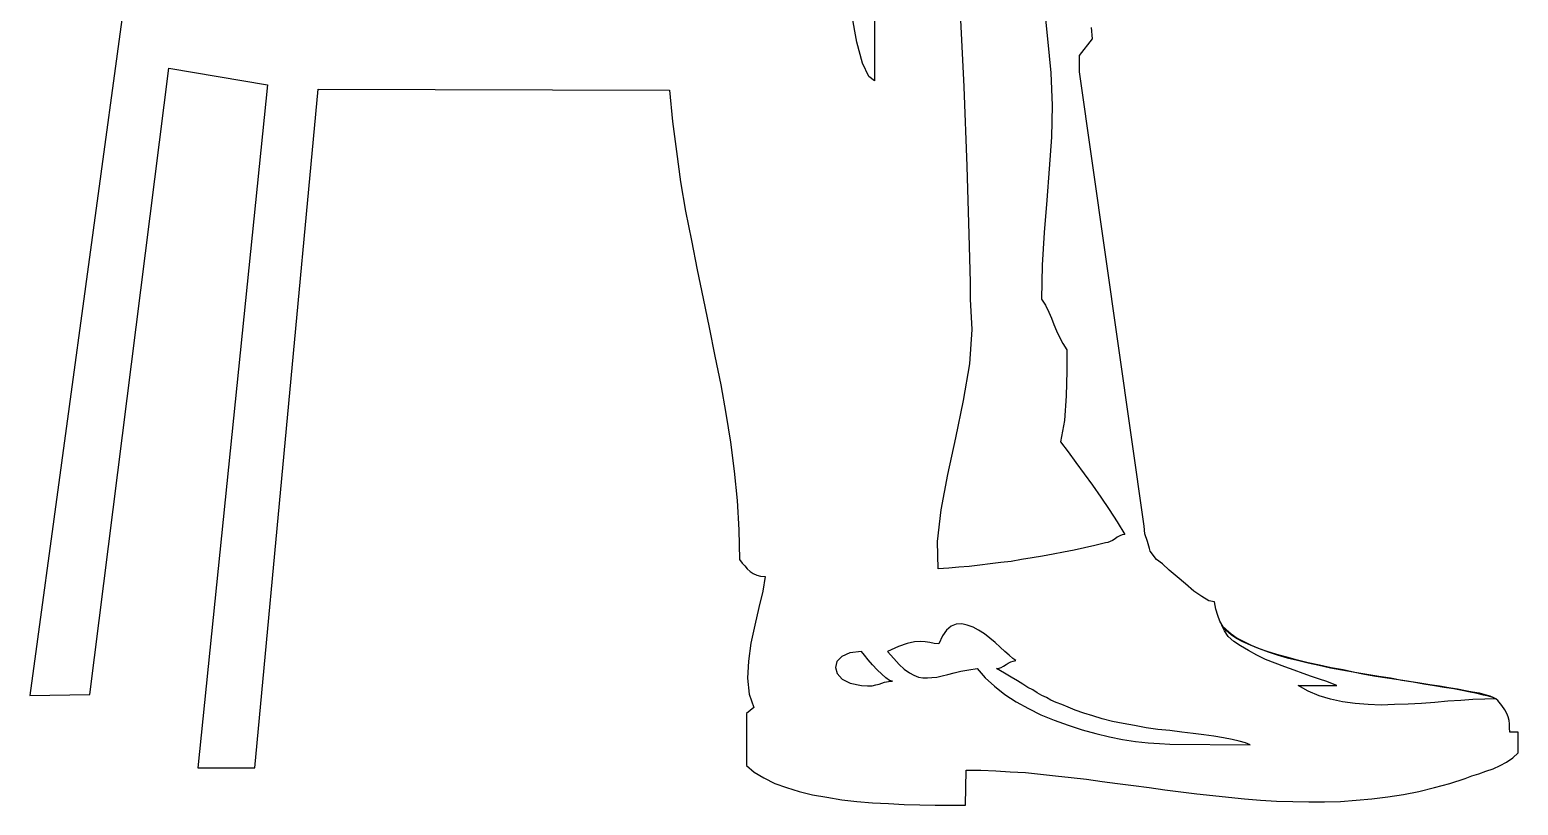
# Model space of a CAD drawing. Extents: x -631 to 173, y -3391 to -1658.
# Drawn here: x -631 to -5, y -3391 to -3065 of the extents above; entities that cross this region are included whole.
import ezdxf

# ---------------------------------------------------------------- set-up
doc = ezdxf.new("R2010")
doc.units = 0
doc.header["$LTSCALE"] = 1270
doc.header["$MEASUREMENT"] = 0
doc.layers.get('0').update_dxf_attribs({"linetype": 'CONTINUOUS'})

msp = doc.modelspace()

# ---------------------------------------------------------------- linework, layer by layer
at = {"linetype": 'CONTINUOUS'}
for p, q in [((-531.8, -2619.03), (-630.86, -3345.29)), ((-275.49, -3021.29), (-275.49, -3066.24)), ((-282.9, -3070.47), (-285.01, -3058.84)), ((-237.78, -3089.33), (-239.54, -3055.49)), ((-203.58, -3060.78), (-202.69, -3069.06)), ((-275.49, -3066.24), (-275.49, -3086.69)), ((-183.83, -3069.06), (-184.19, -3064.3)), ((-280.61, -3079.28), (-282.9, -3070.47)), ((-202.69, -3069.06), (-201.29, -3083.34)), ((-189.3, -3076.11), (-183.83, -3069.06)), ((-277.96, -3084.92), (-280.61, -3079.28)), ((-189.3, -3082.99), (-189.3, -3076.11)), ((-605.66, -3344.93), (-572.34, -3081.4)), ((-572.34, -3081.4), (-530.92, -3088.45)), ((-275.49, -3086.69), (-277.96, -3084.92)), ((-201.29, -3083.34), (-200.76, -3097.09)), ((-162.15, -3274.07), (-189.3, -3082.99)), ((-530.92, -3088.45), (-560.18, -3375.78)), ((-536.2, -3375.78), (-509.58, -3090.22)), ((-509.58, -3090.22), (-361.69, -3090.74)), ((-361.69, -3090.74), (-360.45, -3103.79)), ((-236.54, -3122.65), (-237.78, -3089.33)), ((-200.76, -3097.09), (-201.11, -3110.49)), ((-360.45, -3103.79), (-358.87, -3116.48)), ((-201.11, -3110.49), (-201.99, -3123.7)), ((-358.87, -3116.48), (-357.1, -3129.17)), ((-235.66, -3151.38), (-236.54, -3122.65)), ((-201.99, -3123.7), (-203.05, -3136.93)), ((-357.1, -3129.17), (-354.99, -3141.51)), ((-354.99, -3141.51), (-352.52, -3153.85)), ((-203.05, -3136.93), (-204.11, -3150.5)), ((-352.52, -3153.85), (-350.06, -3166.19)), ((-235.13, -3171.48), (-235.66, -3151.38)), ((-204.11, -3150.5), (-204.99, -3164.25)), ((-350.06, -3166.19), (-347.59, -3178.36)), ((-204.99, -3164.25), (-205.34, -3178.53)), ((-235.13, -3178.53), (-235.13, -3171.48)), ((-347.59, -3178.36), (-345.12, -3190.52)), ((-234.43, -3191.4), (-235.13, -3178.53)), ((-205.34, -3178.53), (-203.58, -3181.17)), ((-203.58, -3181.17), (-202.17, -3184)), ((-202.17, -3184), (-201.11, -3186.64)), ((-201.11, -3186.64), (-200.05, -3189.28)), ((-345.12, -3190.52), (-342.65, -3202.5)), ((-235.49, -3205.85), (-234.43, -3191.4)), ((-200.05, -3189.28), (-199, -3191.92)), ((-199, -3191.92), (-197.76, -3194.57)), ((-197.76, -3194.57), (-196.35, -3197.21)), ((-196.35, -3197.21), (-194.59, -3199.86)), ((-342.65, -3202.5), (-340.18, -3214.66)), ((-194.59, -3199.86), (-194.59, -3208.84)), ((-238.13, -3221.19), (-235.49, -3205.85)), ((-194.59, -3208.84), (-194.94, -3219.25)), ((-340.18, -3214.66), (-338.07, -3226.65)), ((-241.3, -3236.88), (-238.13, -3221.19)), ((-194.94, -3219.25), (-195.65, -3229.65)), ((-338.07, -3226.65), (-336.13, -3238.81)), ((-195.65, -3229.65), (-197.24, -3238.64)), ((-244.65, -3252.39), (-241.3, -3236.88)), ((-336.13, -3238.81), (-334.54, -3250.97)), ((-197.24, -3238.64), (-194.06, -3242.87)), ((-194.06, -3242.87), (-190.89, -3247.28)), ((-190.89, -3247.28), (-187.36, -3252.04)), ((-334.54, -3250.97), (-333.31, -3263.32)), ((-247.47, -3267.19), (-244.65, -3252.39)), ((-187.36, -3252.04), (-183.83, -3256.79)), ((-183.83, -3256.79), (-180.31, -3261.91)), ((-180.31, -3261.91), (-176.78, -3267.02)), ((-333.31, -3263.32), (-332.6, -3275.66)), ((-249.06, -3280.59), (-247.47, -3267.19)), ((-176.78, -3267.02), (-173.43, -3272.31)), ((-173.43, -3272.31), (-170.26, -3277.59)), ((-161.8, -3277.25), (-162.15, -3274.07)), ((-332.6, -3275.66), (-332.25, -3288.17)), ((-248.7, -3292.05), (-249.06, -3280.59)), ((-176.43, -3280.59), (-177.31, -3280.94)), ((-175.38, -3280.06), (-176.43, -3280.59)), ((-174.31, -3279.35), (-175.38, -3280.06)), ((-173.43, -3278.65), (-174.31, -3279.35)), ((-172.38, -3278.13), (-173.43, -3278.65)), ((-171.32, -3277.77), (-172.38, -3278.13)), ((-170.26, -3277.59), (-171.32, -3277.77)), ((-160.75, -3280.59), (-161.8, -3277.25)), ((-159.86, -3283.41), (-160.75, -3280.59)), ((-204.81, -3286.76), (-209.22, -3287.46)), ((-200.41, -3285.88), (-204.81, -3286.76)), ((-196, -3285), (-200.41, -3285.88)), ((-191.59, -3284.12), (-196, -3285)), ((-187.18, -3283.23), (-191.59, -3284.12)), ((-182.78, -3282.18), (-187.18, -3283.23)), ((-178.37, -3281.12), (-182.78, -3282.18)), ((-177.31, -3280.94), (-178.37, -3281.12)), ((-159.51, -3284.65), (-159.86, -3283.41)), ((-156.87, -3288.17), (-159.51, -3284.65)), ((-332.25, -3288.17), (-331.19, -3289.58)), ((-331.19, -3289.58), (-330.14, -3290.81)), ((-330.14, -3290.81), (-329.08, -3292.05)), ((-329.08, -3292.05), (-327.84, -3293.1)), ((-327.84, -3293.1), (-326.61, -3293.98)), ((-244.3, -3291.7), (-248.7, -3292.05)), ((-240.07, -3291.34), (-244.3, -3291.7)), ((-235.66, -3290.99), (-240.07, -3291.34)), ((-231.26, -3290.46), (-235.66, -3290.99)), ((-226.84, -3289.93), (-231.26, -3290.46)), ((-222.44, -3289.41), (-226.84, -3289.93)), ((-218.03, -3288.88), (-222.44, -3289.41)), ((-213.63, -3288.17), (-218.03, -3288.88)), ((-209.22, -3287.46), (-213.63, -3288.17)), ((-154.4, -3289.93), (-156.87, -3288.17)), ((-151.57, -3292.58), (-154.4, -3289.93)), ((-148.23, -3295.4), (-151.57, -3292.58)), ((-326.61, -3293.98), (-325.03, -3294.69)), ((-325.03, -3294.69), (-323.44, -3295.05)), ((-323.44, -3295.05), (-321.5, -3295.22)), ((-321.5, -3295.22), (-322.56, -3301.39)), ((-144.7, -3298.4), (-148.23, -3295.4)), ((-141.18, -3301.39), (-144.7, -3298.4)), ((-322.56, -3301.39), (-324.14, -3308.27)), ((-137.82, -3303.68), (-141.18, -3301.39)), ((-134.83, -3305.44), (-137.82, -3303.68)), ((-132.54, -3305.97), (-134.83, -3305.44)), ((-324.14, -3308.27), (-325.91, -3315.67)), ((-132.01, -3308.97), (-132.54, -3305.97)), ((-131.13, -3311.61), (-132.01, -3308.97)), ((-130.25, -3314.08), (-131.13, -3311.61)), ((-325.91, -3315.67), (-327.5, -3323.25)), ((-245.18, -3317.79), (-246.94, -3320.26)), ((-243.24, -3316.2), (-245.18, -3317.79)), ((-241.13, -3315.32), (-243.24, -3316.2)), ((-238.83, -3315.14), (-241.13, -3315.32)), ((-236.54, -3315.67), (-238.83, -3315.14)), ((-234.07, -3316.55), (-236.54, -3315.67)), ((-231.78, -3317.79), (-234.07, -3316.55)), ((-229.31, -3319.37), (-231.78, -3317.79)), ((-128.84, -3316.38), (-130.25, -3314.08)), ((-129.37, -3315.84), (-127.61, -3317.61)), ((-128.31, -3318.14), (-129.37, -3315.84)), ((-127.43, -3318.14), (-128.84, -3316.38)), ((-126.73, -3320.43), (-128.31, -3318.14)), ((-127.61, -3317.61), (-125.49, -3319.37)), ((-125.49, -3319.72), (-127.43, -3318.14)), ((-327.5, -3323.25), (-328.55, -3330.83)), ((-265.44, -3324.66), (-270.03, -3326.78)), ((-261.75, -3323.43), (-265.44, -3324.66)), ((-258.75, -3322.72), (-261.75, -3323.43)), ((-256.28, -3322.55), (-258.75, -3322.72)), ((-254.17, -3322.72), (-256.28, -3322.55)), ((-252.23, -3323.07), (-254.17, -3322.72)), ((-250.46, -3323.43), (-252.23, -3323.07)), ((-248.53, -3323.6), (-250.46, -3323.43)), ((-246.94, -3320.26), (-248.53, -3323.6)), ((-227.02, -3321.14), (-229.31, -3319.37)), ((-224.73, -3323.07), (-227.02, -3321.14)), ((-222.62, -3325.01), (-224.73, -3323.07)), ((-124.43, -3322.55), (-126.73, -3320.43)), ((-125.49, -3319.37), (-123.02, -3321.14)), ((-123.19, -3321.31), (-125.49, -3319.72)), ((-121.61, -3324.48), (-124.43, -3322.55)), ((-120.55, -3322.72), (-123.19, -3321.31)), ((-123.02, -3321.14), (-120.2, -3322.55)), ((-118.26, -3326.42), (-121.61, -3324.48)), ((-117.38, -3324.13), (-120.55, -3322.72)), ((-120.2, -3322.55), (-117.03, -3324.13)), ((-114.03, -3325.54), (-117.38, -3324.13)), ((-117.03, -3324.13), (-113.68, -3325.54)), ((-328.55, -3330.83), (-328.9, -3338.06)), ((-289.24, -3328.89), (-291.36, -3331.01)), ((-285.89, -3327.3), (-289.24, -3328.89)), ((-280.95, -3326.78), (-285.89, -3327.3)), ((-279.72, -3328.36), (-280.95, -3326.78)), ((-278.14, -3330.3), (-279.72, -3328.36)), ((-276.38, -3332.42), (-278.14, -3330.3)), ((-270.03, -3326.78), (-267.38, -3329.77)), ((-267.38, -3329.77), (-265.09, -3332.24)), ((-220.68, -3326.78), (-222.62, -3325.01)), ((-218.91, -3328.36), (-220.68, -3326.78)), ((-217.33, -3329.77), (-218.91, -3328.36)), ((-218.21, -3331.18), (-217.15, -3330.83)), ((-216.09, -3330.65), (-217.33, -3329.77)), ((-217.15, -3330.83), (-216.09, -3330.65)), ((-114.74, -3328.36), (-118.26, -3326.42)), ((-111.03, -3330.13), (-114.74, -3328.36)), ((-110.33, -3326.78), (-114.03, -3325.54)), ((-113.68, -3325.54), (-109.98, -3326.95)), ((-106.98, -3331.71), (-111.03, -3330.13)), ((-106.27, -3328.01), (-110.33, -3326.78)), ((-109.98, -3326.95), (-106.1, -3328.19)), ((-102.04, -3329.24), (-106.27, -3328.01)), ((-106.1, -3328.19), (-101.87, -3329.42)), ((-97.64, -3330.47), (-102.04, -3329.24)), ((-101.87, -3329.42), (-97.64, -3330.47)), ((-97.64, -3330.47), (-93.05, -3331.54)), ((-93.05, -3331.54), (-97.64, -3330.47)), ((-291.36, -3331.01), (-291.89, -3333.47)), ((-291.89, -3333.47), (-291.18, -3336.11)), ((-291.18, -3336.11), (-289.06, -3338.41)), ((-274.43, -3334.53), (-276.38, -3332.42)), ((-272.5, -3336.29), (-274.43, -3334.53)), ((-270.74, -3337.88), (-272.5, -3336.29)), ((-265.09, -3332.24), (-262.98, -3334.18)), ((-262.98, -3334.18), (-260.87, -3335.77)), ((-260.87, -3335.77), (-258.93, -3336.82)), ((-258.93, -3336.82), (-256.99, -3337.53)), ((-249.24, -3337.53), (-247.12, -3337)), ((-247.12, -3337), (-244.65, -3336.47)), ((-244.65, -3336.47), (-242.01, -3335.77)), ((-242.01, -3335.77), (-239.18, -3335.06)), ((-239.18, -3335.06), (-235.83, -3334.53)), ((-235.83, -3334.53), (-232.31, -3334.01)), ((-232.31, -3334.01), (-228.96, -3337.88)), ((-224.2, -3334.01), (-223.15, -3333.83)), ((-220.86, -3335.94), (-224.2, -3334.01)), ((-223.15, -3333.83), (-222.26, -3333.47)), ((-222.26, -3333.47), (-221.2, -3332.94)), ((-221.2, -3332.94), (-220.15, -3332.24)), ((-218.03, -3337.53), (-220.86, -3335.94)), ((-220.15, -3332.24), (-219.27, -3331.71)), ((-219.27, -3331.71), (-218.21, -3331.18)), ((-102.92, -3333.3), (-106.98, -3331.71)), ((-99.05, -3334.71), (-102.92, -3333.3)), ((-95.17, -3336.11), (-99.05, -3334.71)), ((-91.64, -3337.35), (-95.17, -3336.11)), ((-93.05, -3331.54), (-88.47, -3332.59)), ((-88.29, -3332.59), (-93.05, -3331.54)), ((-88.47, -3332.59), (-83.71, -3333.65)), ((-83.36, -3333.65), (-88.29, -3332.59)), ((-83.71, -3333.65), (-78.96, -3334.53)), ((-78.42, -3334.53), (-83.36, -3333.65)), ((-78.96, -3334.53), (-74.19, -3335.41)), ((-73.49, -3335.59), (-78.42, -3334.53)), ((-74.19, -3335.41), (-69.43, -3336.29)), ((-68.38, -3336.47), (-73.49, -3335.59)), ((-69.43, -3336.29), (-64.67, -3337.18)), ((-63.44, -3337.35), (-68.38, -3336.47)), ((-64.67, -3337.18), (-59.91, -3337.88)), ((-328.9, -3338.06), (-328.2, -3344.76)), ((-289.06, -3338.41), (-285.71, -3340.17)), ((-285.71, -3340.17), (-280.95, -3341.05)), ((-280.95, -3341.05), (-278.49, -3341.23)), ((-278.49, -3341.23), (-276.55, -3341.23)), ((-276.55, -3341.23), (-274.96, -3340.88)), ((-274.96, -3340.88), (-273.55, -3340.53)), ((-273.55, -3340.53), (-272.5, -3340.17)), ((-272.5, -3340.17), (-271.26, -3339.65)), ((-271.26, -3339.65), (-269.67, -3339.47)), ((-269.15, -3338.94), (-270.74, -3337.88)), ((-269.67, -3339.47), (-267.91, -3339.29)), ((-267.91, -3339.29), (-269.15, -3338.94)), ((-256.99, -3337.53), (-255.23, -3337.88)), ((-255.23, -3337.88), (-253.29, -3337.88)), ((-253.29, -3337.88), (-251.35, -3337.7)), ((-251.35, -3337.7), (-249.24, -3337.53)), ((-228.96, -3337.88), (-225.08, -3341.41)), ((-225.08, -3341.41), (-220.68, -3344.93)), ((-215.39, -3339.11), (-218.03, -3337.53)), ((-213.1, -3340.53), (-215.39, -3339.11)), ((-210.98, -3341.93), (-213.1, -3340.53)), ((-208.87, -3342.99), (-210.98, -3341.93)), ((-207.11, -3344.22), (-208.87, -3342.99)), ((-97.28, -3341.05), (-81.06, -3341.05)), ((-93.05, -3343.52), (-97.28, -3341.05)), ((-88.29, -3338.41), (-91.64, -3337.35)), ((-85.3, -3339.47), (-88.29, -3338.41)), ((-82.83, -3340.35), (-85.3, -3339.47)), ((-81.06, -3341.05), (-82.83, -3340.35)), ((-58.5, -3338.06), (-63.44, -3337.35)), ((-59.91, -3337.88), (-55.15, -3338.58)), ((-53.75, -3338.94), (-58.5, -3338.06)), ((-55.15, -3338.58), (-50.57, -3339.29)), ((-48.99, -3339.65), (-53.75, -3338.94)), ((-50.57, -3339.29), (-46.16, -3339.99)), ((-44.4, -3340.53), (-48.99, -3339.65)), ((-46.16, -3339.99), (-41.93, -3340.7)), ((-40, -3341.23), (-44.4, -3340.53)), ((-41.93, -3340.7), (-37.88, -3341.23)), ((-35.94, -3341.93), (-40, -3341.23)), ((-37.88, -3341.23), (-34, -3341.93)), ((-31.89, -3342.46), (-35.94, -3341.93)), ((-34, -3341.93), (-30.3, -3342.46)), ((-28.36, -3343.17), (-31.89, -3342.46)), ((-30.3, -3342.46), (-26.95, -3343.17)), ((-25.01, -3343.88), (-28.36, -3343.17)), ((-26.95, -3343.17), (-23.96, -3343.7)), ((-630.86, -3345.29), (-605.66, -3344.93)), ((-328.2, -3344.76), (-326.26, -3350.4)), ((-220.68, -3344.93), (-215.92, -3347.93)), ((-215.92, -3347.93), (-210.8, -3350.74)), ((-205.16, -3345.29), (-207.11, -3344.22)), ((-203.23, -3346.17), (-205.16, -3345.29)), ((-201.29, -3347.22), (-203.23, -3346.17)), ((-199.17, -3348.28), (-201.29, -3347.22)), ((-196.7, -3349.16), (-199.17, -3348.28)), ((-194.06, -3350.22), (-196.7, -3349.16)), ((-88.47, -3345.46), (-93.05, -3343.52)), ((-83.71, -3346.87), (-88.47, -3345.46)), ((-78.6, -3347.93), (-83.71, -3346.87)), ((-73.31, -3348.64), (-78.6, -3347.93)), ((-67.85, -3349.16), (-73.31, -3348.64)), ((-62.38, -3349.34), (-67.85, -3349.16)), ((-56.74, -3349.16), (-62.38, -3349.34)), ((-51.1, -3348.98), (-56.74, -3349.16)), ((-45.46, -3348.64), (-51.1, -3348.98)), ((-39.82, -3348.28), (-45.46, -3348.64)), ((-34.36, -3347.76), (-39.82, -3348.28)), ((-28.89, -3347.4), (-34.36, -3347.76)), ((-23.78, -3347.05), (-28.89, -3347.4)), ((-22.02, -3344.4), (-25.01, -3343.88)), ((-23.96, -3343.7), (-21.13, -3344.22)), ((-18.84, -3346.87), (-23.78, -3347.05)), ((-19.37, -3345.1), (-22.02, -3344.4)), ((-21.13, -3344.22), (-18.84, -3344.93)), ((-17.26, -3345.64), (-19.37, -3345.1)), ((-18.84, -3344.93), (-16.73, -3345.46)), ((-14.09, -3346.69), (-18.84, -3346.87)), ((-15.49, -3346.17), (-17.26, -3345.64)), ((-16.73, -3345.46), (-15.14, -3346.17)), ((-14.09, -3346.87), (-15.49, -3346.17)), ((-15.14, -3346.17), (-14.09, -3346.69)), ((-13.38, -3347.4), (-14.09, -3346.87)), ((-11.62, -3349.52), (-13.38, -3347.4)), ((-10.38, -3351.28), (-11.62, -3349.52)), ((-326.26, -3350.4), (-329.43, -3352.86)), ((-329.43, -3352.86), (-329.43, -3374.72)), ((-210.8, -3350.74), (-205.52, -3353.39)), ((-205.52, -3353.39), (-199.88, -3355.68)), ((-199.88, -3355.68), (-194.06, -3357.8)), ((-191.06, -3351.45), (-194.06, -3350.22)), ((-187.54, -3352.69), (-191.06, -3351.45)), ((-183.66, -3353.92), (-187.54, -3352.69)), ((-179.78, -3355.16), (-183.66, -3353.92)), ((-175.38, -3356.21), (-179.78, -3355.16)), ((-9.5, -3352.86), (-10.38, -3351.28)), ((-8.97, -3354.28), (-9.5, -3352.86)), ((-8.62, -3355.86), (-8.97, -3354.28)), ((-8.45, -3357.27), (-8.62, -3355.86)), ((-194.06, -3357.8), (-188.24, -3359.74)), ((-188.24, -3359.74), (-182.42, -3361.32)), ((-182.42, -3361.32), (-176.61, -3362.73)), ((-170.97, -3357.09), (-175.38, -3356.21)), ((-166.21, -3357.97), (-170.97, -3357.09)), ((-161.27, -3358.85), (-166.21, -3357.97)), ((-156.33, -3359.56), (-161.27, -3358.85)), ((-151.23, -3360.09), (-156.33, -3359.56)), ((-146.29, -3360.8), (-151.23, -3360.09)), ((-141.53, -3361.32), (-146.29, -3360.8)), ((-136.94, -3361.85), (-141.53, -3361.32)), ((-132.72, -3362.39), (-136.94, -3361.85)), ((-8.45, -3358.85), (-8.45, -3357.27)), ((-8.27, -3360.8), (-8.45, -3358.85)), ((-4.74, -3360.8), (-8.27, -3360.8)), ((-4.74, -3369.43), (-4.74, -3360.8)), ((-176.61, -3362.73), (-171.14, -3363.79)), ((-171.14, -3363.79), (-165.68, -3364.67)), ((-165.68, -3364.67), (-160.39, -3365.2)), ((-160.39, -3365.2), (-155.63, -3365.56)), ((-155.63, -3365.56), (-151.23, -3365.73)), ((-151.23, -3365.73), (-117.55, -3366.08)), ((-128.66, -3363.09), (-132.72, -3362.39)), ((-125.14, -3363.79), (-128.66, -3363.09)), ((-122.14, -3364.49), (-125.14, -3363.79)), ((-119.5, -3365.2), (-122.14, -3364.49)), ((-117.55, -3366.08), (-119.5, -3365.2)), ((-329.43, -3374.72), (-326.08, -3377.54)), ((-15.31, -3376.14), (-12.32, -3374.72)), ((-12.32, -3374.72), (-9.67, -3373.31)), ((-9.67, -3373.31), (-7.03, -3371.55)), ((-7.03, -3371.55), (-4.74, -3369.43)), ((-560.18, -3375.78), (-536.2, -3375.78)), ((-326.08, -3377.54), (-322.03, -3380.01)), ((-322.03, -3380.01), (-317.44, -3382.3)), ((-237.25, -3391.47), (-236.9, -3376.66)), ((-236.9, -3376.66), (-230.73, -3376.66)), ((-230.73, -3376.66), (-224.55, -3377.02)), ((-224.55, -3377.02), (-218.39, -3377.36)), ((-218.39, -3377.36), (-212.04, -3377.72)), ((-212.04, -3377.72), (-205.69, -3378.42)), ((-205.69, -3378.42), (-199.35, -3379.13)), ((-199.35, -3379.13), (-192.82, -3379.83)), ((-192.82, -3379.83), (-186.3, -3380.54)), ((-186.3, -3380.54), (-179.78, -3381.42)), ((-33.48, -3382.3), (-27.13, -3380.19)), ((-27.13, -3380.19), (-24.3, -3379.13)), ((-24.3, -3379.13), (-21.31, -3378.24)), ((-21.31, -3378.24), (-18.31, -3377.19)), ((-18.31, -3377.19), (-15.31, -3376.14)), ((-317.44, -3382.3), (-312.51, -3384.06)), ((-312.51, -3384.06), (-307.22, -3385.65)), ((-307.22, -3385.65), (-301.58, -3387.06)), ((-301.58, -3387.06), (-295.58, -3388.12)), ((-179.78, -3381.42), (-173.26, -3382.3)), ((-173.26, -3382.3), (-166.56, -3383.18)), ((-166.56, -3383.18), (-160.04, -3384.06)), ((-160.04, -3384.06), (-153.34, -3384.95)), ((-153.34, -3384.95), (-146.64, -3385.83)), ((-146.64, -3385.83), (-139.94, -3386.71)), ((-139.94, -3386.71), (-133.25, -3387.42)), ((-59.56, -3387.94), (-53.04, -3386.89)), ((-53.04, -3386.89), (-46.52, -3385.65)), ((-46.52, -3385.65), (-40, -3384.06)), ((-40, -3384.06), (-33.48, -3382.3)), ((-295.58, -3388.12), (-289.24, -3389.18)), ((-289.24, -3389.18), (-282.9, -3389.88)), ((-282.9, -3389.88), (-276.38, -3390.41)), ((-276.38, -3390.41), (-269.67, -3390.77)), ((-269.67, -3390.77), (-262.98, -3391.11)), ((-262.98, -3391.11), (-256.46, -3391.29)), ((-256.46, -3391.29), (-249.94, -3391.47)), ((-249.94, -3391.47), (-243.42, -3391.47)), ((-243.42, -3391.47), (-237.25, -3391.47)), ((-133.25, -3387.42), (-126.55, -3388.12)), ((-126.55, -3388.12), (-119.85, -3388.82)), ((-119.85, -3388.82), (-113.15, -3389.35)), ((-113.15, -3389.35), (-106.45, -3389.7)), ((-106.45, -3389.7), (-99.57, -3389.88)), ((-99.57, -3389.88), (-92.88, -3390.06)), ((-92.88, -3390.06), (-86.18, -3390.06)), ((-86.18, -3390.06), (-79.48, -3389.88)), ((-79.48, -3389.88), (-72.96, -3389.35)), ((-72.96, -3389.35), (-66.26, -3388.82)), ((-66.26, -3388.82), (-59.56, -3387.94))]:
    msp.add_line(p, q, dxfattribs=at)

doc.saveas('drawing.dxf')
